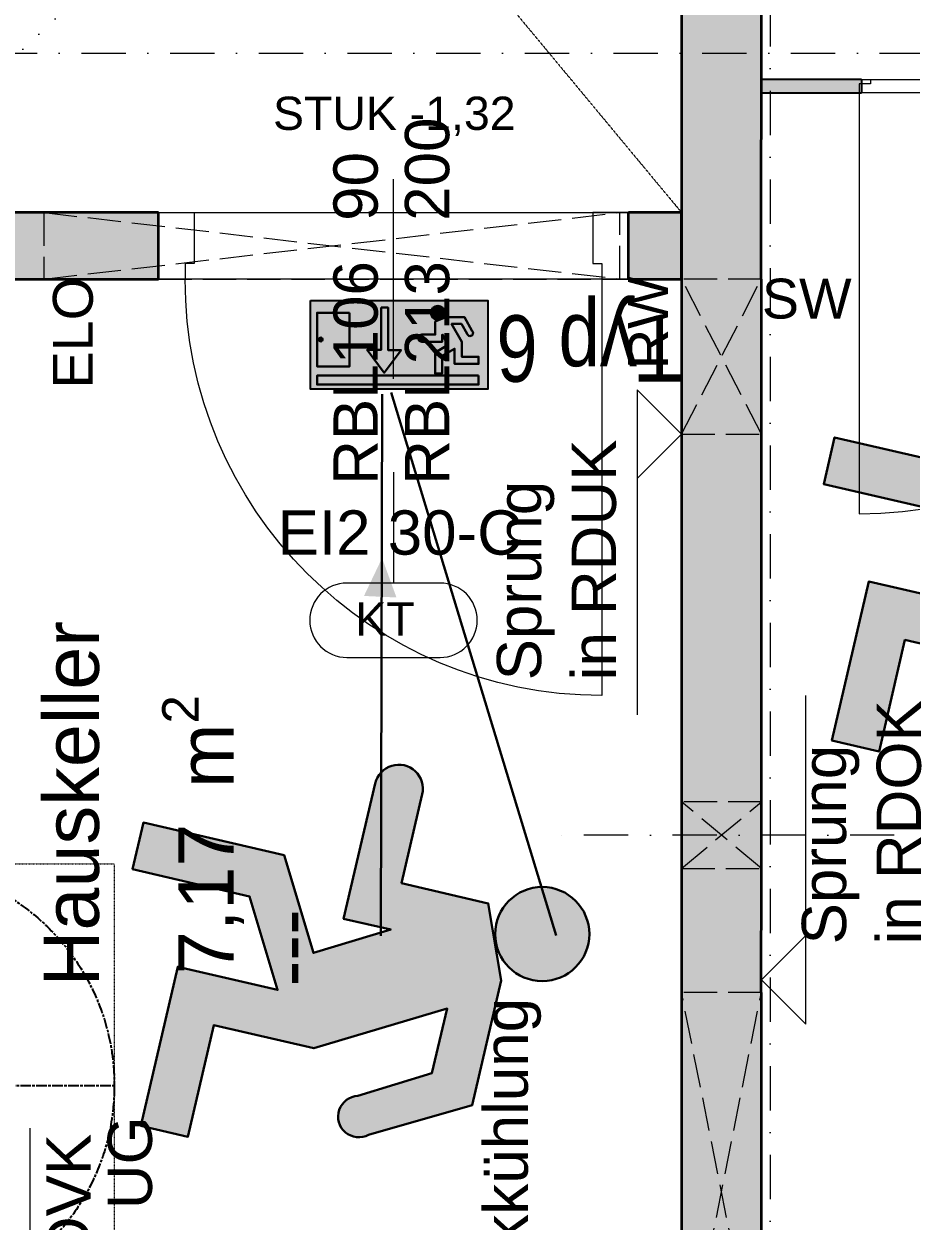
# Model space of a CAD drawing. Header units: millimetres. Extents: x 32522367 to 32638135, y 41424826 to 41540167.
# Drawn here: x 32562245 to 32564246, y 41515007 to 41517709 of the extents above; entities that cross this region are included whole.
import ezdxf
from ezdxf.enums import TextEntityAlignment as Align

# ---------------------------------------------------------------- set-up
doc = ezdxf.new("R2010")
doc.units = ezdxf.units.MM
for name, pattern in [('ACAD_ISO08W100', [36, 24, -3, 6, -3]), ('Achse', [0.2, 0.1, -0.05, 0, -0.05]), ('Punktlinie eng', [0.02, 0, -0.02]), ('Punktlinie weit', [0.05, 0, -0.05]), ('Raster', [0.2, 0.1, -0.05, 0, -0.05]), ('Strichlinie eng', [0.1, 0.075, -0.025]), ('Untersicht', [0.1, 0.075, -0.025])]:
    doc.linetypes.add(name, pattern=pattern)
for name, color, linetype in [('000 Achsraster Haupt', 251, 'Continuous'), ('120 Wand Innen tragend', 251, 'Continuous'), ('130 Wand Innen', 251, 'Continuous'), ('215 DVK darüber', 251, 'Continuous'), ('240 Unterdaemmung', 251, 'Continuous'), ('811 Raum 2.Erschließung_ Nebenräume_Allg.räume_Technik', 251, 'Continuous'), ('955 Polierplan Beschriftung', 251, 'Continuous'), ('956 Fensternummer', 251, 'Continuous'), ('Archicad Tür-Marker', 251, 'Continuous'), ('Archicad Türen', 251, 'Continuous'), ('dp_GE_SIBEL', 80, 'Continuous')]:
    doc.layers.add(name, color=color, linetype=linetype)
for name, color, linetype, lineweight in [('000 Achsraster Haupt_Stift_Nr__1', 251, 'Continuous', 13), ('120 Wand Innen tragend_Stift_Nr__1', 251, 'Continuous', 13), ('120 Wand Innen tragend_Stift_Nr__23', 251, 'Continuous', 13), ('120 Wand Innen tragend_Stift_Nr__24', 251, 'Continuous', 13), ('120 Wand Innen tragend_Stift_Nr__6', 251, 'Continuous', 13), ('120 Wand Innen tragend_Stift_Nr__78', 251, 'Continuous', 13), ('120 Wand Innen tragend_Stift_Nr__8', 251, 'Continuous', 35), ('130 Wand Innen_Stift_Nr__26', 251, 'Continuous', 13), ('130 Wand Innen_Stift_Nr__7', 251, 'Continuous', 25), ('215 DVK darunter_Stift_Nr__1', 251, 'Continuous', 13), ('215 DVK darüber_Stift_Nr__17', 251, 'Continuous', 18), ('240 Unterdaemmung_Stift_Nr__6', 251, 'Continuous', 13), ('720 Haustechnik Installation_Stift_Nr__1', 251, 'Continuous', 13), ('955 Polierplan Beschriftung_Stift_Nr__1', 251, 'Continuous', 13), ('956 Durchbruch Beschriftung_Stift_Nr__61', 251, 'Continuous', 25), ('956 Fensternummer_Stift_Nr__1', 251, 'Continuous', 13), ('970 Brandschutz Beschriftung.Texte_ Bemaßung_ Symbole_ Fluchtwege_Stift_Nr__1', 251, 'Continuous', 13), ('970 Brandschutz Beschriftung.Texte_ Bemaßung_ Symbole_ Fluchtwege_Stift_Nr__121', 251, 'Continuous', 13), ('Archicad Raumstempel_Stift_Nr__1', 251, 'Continuous', 13), ('Archicad Tür-Marker_Stift_Nr__1', 251, 'Continuous', 13), ('Archicad Türen_Stift_Nr__1', 251, 'Continuous', 13), ('Archicad Türen_Stift_Nr__7', 251, 'Continuous', 25), ('Archicad Türen_Stift_Nr__8', 251, 'Continuous', 35), ('dp_GE_ST_Attribut_Attribut1', 250, 'Continuous', 5)]:
    doc.layers.add(name, color=color, linetype=linetype, lineweight=lineweight)
doc.layers.add('E2_LEHR_MENSCH_NATIVE', color=112, linetype='Continuous', lineweight=35, true_color=0x20dd55)
doc.layers.add('E2_LEHR_WEG_B_INTERPRETATION', color=112, linetype='Continuous', lineweight=80, true_color=0x20dd55)
doc.layers.add('E_ERDUNG', color=150, linetype='ACAD_ISO08W100', true_color=0x0f87ff)
doc.layers.add('E_NACHRTECH', color=3, linetype='Continuous', true_color=0x00fa00)
doc.styles.add('DPG_TXT', font='arial.ttf', dxfattribs={"width": 0.8})
doc.styles.add('ERSTELLTER_STIL_1', font='arial.ttf')

# ---------------------------------------------------------------- blocks, each defined once
blk = doc.blocks.new('9809550')
at = {"color": 18, "lineweight": 30, "true_color": 0x000000}
for points in [[(423921.7, 99168.8), (423956.8, 99168.8), (423956.8, 99202.9), (423984.5, 99214.5), (424033.7, 99214.5), (424053.8, 99178.3)], [(424040.2, 99170.9), (424025.2, 99196.7), (423999.7, 99196.8), (424026.2, 99150.3), (424026.2, 99110.9), (424070.2, 99110.9), (424070.2, 99092.3), (424007.5, 99092.3), (424007.5, 99131.7), (423975, 99113.1), (423975, 99067), (423956.5, 99067), (423956.5, 99122.4), (423990.5, 99141.9), (423975.1, 99168.8), (423975.1, 99150.2), (423921.7, 99150.3)]]:
    blk.add_lwpolyline(points, dxfattribs=at)
blk.add_circle((423963.6, 99225.9), 18.1, dxfattribs=at)
for centre, radius, start, end in [((424047.8, 99173.1), 7.96, 195.7299, 41.4005), ((423921.7, 99159.5), 9.27, 89.9849, 270.0151)]:
    blk.add_arc(centre, radius, start, end, dxfattribs=at)
blk = doc.blocks.new('RIVO_ARR_down')
at = {"true_color": 0x56c81e}
h = blk.add_hatch(color=72, dxfattribs=at)
h.dxf.hatch_style = 1
h.paths.add_polyline_path([(2487.16, 1656.78), (2487.16, 1647.95), (2504.83, 1647.95), (2504.83, 1656.78)])
h.paths.add_polyline_path([(2496.19, 1651.84), (2494.51, 1649.58), (2492.81, 1651.85), (2494.2, 1651.85), (2494.2, 1656.07), (2494.9, 1656.08), (2494.9, 1651.84)], flags=16)
h.paths.add_polyline_path([(2498.26, 1653.37), (2499.6, 1653.37), (2499.6, 1654.67), (2500.12, 1654.91, -0.535619), (2499.17, 1655.55, -1), (2500.55, 1655.55, -0.302406), (2500.12, 1654.91), (2500.66, 1655.11), (2502.53, 1655.11), (2503.29, 1653.73, -1.25347), (2502.78, 1653.45), (2502.2, 1654.43), (2501.24, 1654.44), (2502.24, 1652.67), (2502.24, 1651.16), (2503.92, 1651.16), (2503.92, 1650.46), (2501.53, 1650.46), (2501.53, 1651.96), (2500.29, 1651.25), (2500.29, 1649.49), (2499.59, 1649.49), (2499.59, 1651.6), (2500.88, 1652.34), (2500.3, 1653.37), (2500.3, 1652.66), (2498.26, 1652.67, -1)], flags=16)
h.paths.add_polyline_path([(2503.92, 1649.3), (2503.92, 1648.39), (2487.82, 1648.39), (2487.82, 1649.3)], flags=16)
h.paths.add_polyline_path([(2491.07, 1650.21), (2487.82, 1650.21), (2487.82, 1655.56), (2491.07, 1655.56)], flags=16)
h.paths.add_polyline_path([(2488, 1652.89, -1), (2488.38, 1652.89, -1)], flags=0)
at = {"true_color": 0xffffff}
h = blk.add_hatch(color=7, dxfattribs=at)
h.dxf.hatch_style = 1
h.paths.add_polyline_path([(2499.17, 1655.55, 1), (2500.55, 1655.55, 1)])
h = blk.add_hatch(color=7, dxfattribs=at)
h.dxf.hatch_style = 1
h.paths.add_polyline_path([(2487.82, 1655.56), (2487.82, 1650.21), (2491.07, 1650.21), (2491.07, 1655.56)])
h.paths.add_polyline_path([(2488.38, 1652.89, -1), (2488, 1652.89, -1)], flags=16)
h = blk.add_hatch(color=7, dxfattribs=at)
h.dxf.hatch_style = 1
h.paths.add_polyline_path([(2494.9, 1651.84), (2494.9, 1656.08), (2494.2, 1656.07), (2494.2, 1651.85), (2492.81, 1651.85), (2494.51, 1649.58), (2496.19, 1651.84)])
h = blk.add_hatch(color=7, dxfattribs=at)
h.dxf.hatch_style = 1
h.paths.add_polyline_path([(2499.6, 1653.37), (2498.26, 1653.37, 1), (2498.26, 1652.67), (2500.3, 1652.66), (2500.3, 1653.37), (2500.88, 1652.34), (2499.59, 1651.6), (2499.59, 1649.49), (2500.29, 1649.49), (2500.29, 1651.25), (2501.53, 1651.96), (2501.53, 1650.46), (2503.92, 1650.46), (2503.92, 1651.16), (2502.24, 1651.16), (2502.24, 1652.67), (2501.24, 1654.44), (2502.2, 1654.43), (2502.78, 1653.45, 1.25347), (2503.29, 1653.73), (2502.53, 1655.11), (2500.66, 1655.11), (2499.6, 1654.67)])
h = blk.add_hatch(color=7, dxfattribs=at)
h.dxf.hatch_style = 1
h.paths.add_polyline_path([(2488, 1652.89, 1), (2488.38, 1652.89, 1)])
h = blk.add_hatch(color=7, dxfattribs=at)
h.dxf.hatch_style = 1
h.paths.add_polyline_path([(2487.82, 1649.3), (2487.82, 1648.39), (2503.92, 1648.39), (2503.92, 1649.3)])
blk.add_lwpolyline([(2487.16, 1656.78), (2504.83, 1656.78), (2504.83, 1647.95), (2487.16, 1647.95)], close=True)
at = {"color": 18, "lineweight": 30, "true_color": 0x000000}
for points in [[(2491.07, 1655.56), (2487.82, 1655.56), (2487.82, 1650.21), (2491.07, 1650.21)], [(2503.92, 1649.3), (2487.82, 1649.3), (2487.82, 1648.39), (2503.92, 1648.39)]]:
    blk.add_lwpolyline(points, close=True, dxfattribs=at)
blk.add_lwpolyline([(2494.2, 1656.07), (2494.2, 1651.85), (2492.81, 1651.85), (2494.51, 1649.58), (2496.19, 1651.84), (2494.9, 1651.84), (2494.9, 1656.08), (2494.2, 1656.07)], dxfattribs=at)
blk.add_circle((2488.19, 1652.89), 0.19, dxfattribs=at)
at = {"xscale": 0.0381026673526157, "yscale": 0.0381026673526157, "zscale": 0.0381026673526157}
blk.add_blockref('9809550', (-13654.29, -2125.22), dxfattribs=at)
blk = doc.blocks.new('Öffnung_3')
at = {"layer": '120 Wand Innen tragend_Stift_Nr__1', "color": 7, "linetype": 'Untersicht', "lineweight": 13}
for p, q in [((37.8464, 64.8776), (37.9272, 65.7919)), ((37.6737, 64.9283), (38.0999, 65.7412))]:
    blk.add_line(p, q, dxfattribs=at)
at = {"layer": '120 Wand Innen tragend_Stift_Nr__6', "color": 7, "linetype": 'Untersicht', "lineweight": 13, "flags": 128}
for points in [[(38.0999, 65.7412), (37.9272, 65.7919)], [(37.6737, 64.9283), (37.8464, 64.8776)]]:
    blk.add_lwpolyline(points, dxfattribs=at)
at = {"layer": '120 Wand Innen tragend_Stift_Nr__8', "color": 7, "linetype": 'Continuous', "lineweight": 35, "flags": 128}
for points in [[(37.9272, 65.7919), (37.6737, 64.9283)], [(37.8464, 64.8776), (38.0999, 65.7412)]]:
    blk.add_lwpolyline(points, dxfattribs=at)
blk = doc.blocks.new('Öffnung_8')
at = {"layer": '120 Wand Innen tragend_Stift_Nr__1', "color": 7, "linetype": 'Untersicht', "lineweight": 13}
for p, q in [((38.4549, 66.9502), (38.3807, 67.3367)), ((38.2822, 67.0009), (38.5534, 67.286))]:
    blk.add_line(p, q, dxfattribs=at)
at = {"layer": '120 Wand Innen tragend_Stift_Nr__6', "color": 7, "linetype": 'Untersicht', "lineweight": 13, "flags": 128}
for points in [[(38.5534, 67.286), (38.3807, 67.3367)], [(38.2822, 67.0009), (38.4549, 66.9502)]]:
    blk.add_lwpolyline(points, dxfattribs=at)
at = {"layer": '120 Wand Innen tragend_Stift_Nr__8', "color": 7, "linetype": 'Continuous', "lineweight": 35, "flags": 128}
for points in [[(38.3807, 67.3367), (38.2822, 67.0009)], [(38.4549, 66.9502), (38.5534, 67.286)]]:
    blk.add_lwpolyline(points, dxfattribs=at)
blk = doc.blocks.new('Öffnung_9')
at = {"layer": '120 Wand Innen tragend_Stift_Nr__1', "color": 7, "linetype": 'Untersicht', "lineweight": 13}
for p, q in [((38.1788, 66.0098), (38.0484, 66.2045)), ((38.0061, 66.0605), (38.2211, 66.1538))]:
    blk.add_line(p, q, dxfattribs=at)
at = {"layer": '120 Wand Innen tragend_Stift_Nr__78', "color": 5, "linetype": 'Achse', "lineweight": 13}
blk.add_line((38.4878, 65.9973), (37.7394, 66.217), dxfattribs=at)
blk = doc.blocks.new('Öffnung_11')
at = {"layer": '120 Wand Innen tragend_Stift_Nr__1', "color": 7, "linetype": 'Untersicht', "lineweight": 13}
for p, q in [((38.1788, 66.0098), (38.0484, 66.2045)), ((38.0061, 66.0605), (38.2211, 66.1538))]:
    blk.add_line(p, q, dxfattribs=at)
at = {"layer": '120 Wand Innen tragend_Stift_Nr__6', "color": 7, "linetype": 'Untersicht', "lineweight": 13, "flags": 128}
for points in [[(38.2211, 66.1538), (38.0484, 66.2045)], [(38.0061, 66.0605), (38.1788, 66.0098)]]:
    blk.add_lwpolyline(points, dxfattribs=at)
at = {"layer": '120 Wand Innen tragend_Stift_Nr__78', "color": 5, "linetype": 'Achse', "lineweight": 13}
blk.add_line((38.4878, 65.9973), (37.7394, 66.217), dxfattribs=at)
at = {"layer": '120 Wand Innen tragend_Stift_Nr__8', "color": 7, "linetype": 'Continuous', "lineweight": 35, "flags": 128}
for points in [[(38.0484, 66.2045), (38.0061, 66.0605)], [(38.1788, 66.0098), (38.2211, 66.1538)]]:
    blk.add_lwpolyline(points, dxfattribs=at)
blk = doc.blocks.new('Wand_1', base_point=(37.0043, 62.0087))
at = {"layer": '120 Wand Innen tragend_Stift_Nr__24', "linetype": 'Continuous', "lineweight": 13}
blk.add_hatch(color=92, dxfattribs=at).paths.add_polyline_path([(36.8315, 62.0594), (37.0043, 62.0087), (38.8154, 68.1783), (38.6427, 68.229)])
at = {"layer": '120 Wand Innen tragend_Stift_Nr__8', "color": 7, "linetype": 'Continuous', "lineweight": 35, "flags": 128}
for points in [[(38.5582, 67.9412), (38.3807, 67.3367)], [(38.5534, 67.286), (38.7309, 67.8905)], [(38.2822, 67.0009), (38.0484, 66.2045)], [(38.2211, 66.1538), (38.4549, 66.9502)], [(38.0061, 66.0605), (37.9272, 65.7919)], [(38.0999, 65.7412), (38.1788, 66.0098)]]:
    blk.add_lwpolyline(points, dxfattribs=at)
blk = doc.blocks.new('Hauskeller__235', base_point=(37.225, 66.5076))
at = {"layer": 'Archicad Raumstempel_Stift_Nr__1', "color": 7, "lineweight": 13, "insert": (36.8143, 66.1613), "char_height": 0.125, "attachment_point": 1, "rotation": 73.6401, "style": 'ERSTELLTER_STIL_1'}
blk.add_mtext('\\A1;{\\pql;\\pt0,0.05;\\fArial|b0|i0|c0|p0;\\W1.000000;7,17\\fArial|b0|i0|c0|p0;\\W1.000000;\\A1{\\H.66x;\\S^  ;}\\fArial|b0|i0|c0|p0;\\W1.000000; m\\fArial|b0|i0|c0|p0;\\W1.000000;\\A1{\\H.66x;\\S2^  ;}}', dxfattribs=at)
at = {"layer": 'Archicad Raumstempel_Stift_Nr__1', "color": 7, "lineweight": 13, "style": 'ERSTELLTER_STIL_1'}
for tag, p in [('DUMMY_890', (36.7777, 67.0161)), ('ROOM_NAME', (36.5496, 66.2104)), ('DUMMY_891', (36.7852, 66.1698)), ('DUMMY_892', (37.0208, 66.1007)), ('DUMMY_893', (37.0208, 66.0721))]:
    blk.add_attdef(tag, text='', height=0.125, rotation=73.6401, dxfattribs=at).set_placement(p, align=Align.TOP_LEFT)
blk = doc.blocks.new('Decke_19', base_point=(41.8861, 66.7454))
at = {"layer": '240 Unterdaemmung_Stift_Nr__6', "color": 7, "linetype": 'Strichlinie eng', "lineweight": 13, "flags": 128}
blk.add_lwpolyline([(41.8861, 66.7454), (38.6717, 67.689), (37.0042, 62.0087), (40.2186, 61.0651)], close=True, dxfattribs=at)
blk = doc.blocks.new('Öffnung_46')
at = {"layer": '120 Wand Innen tragend_Stift_Nr__1', "color": 7, "linetype": 'Untersicht', "lineweight": 13}
for p, q in [((37.0422, 67.886), (38.2473, 67.3759)), ((36.9999, 67.742), (38.2895, 67.5198))]:
    blk.add_line(p, q, dxfattribs=at)
at = {"layer": '120 Wand Innen tragend_Stift_Nr__6', "color": 7, "linetype": 'Untersicht', "lineweight": 13, "flags": 128}
for points in [[(37.0422, 67.886), (36.9999, 67.742)], [(38.2473, 67.3759), (38.2895, 67.5198)]]:
    blk.add_lwpolyline(points, dxfattribs=at)
at = {"layer": '120 Wand Innen tragend_Stift_Nr__8', "color": 7, "linetype": 'Continuous', "lineweight": 35, "flags": 128}
for points in [[(37.2907, 67.813), (37.0422, 67.886)], [(36.9999, 67.742), (37.2485, 67.6691)]]:
    blk.add_lwpolyline(points, dxfattribs=at)
blk = doc.blocks.new('Zargentür 1-Fl 27_2')
at = {"layer": 'Archicad Türen_Stift_Nr__1', "color": 7, "linetype": 'Continuous', "lineweight": 13}
for p, q in [((0.47, 0), (0.47, 0.94)), ((-0.47, 0), (-0.53, 0)), ((-0.53, 0), (-0.53, -0.15)), ((-0.47, -0.035), (-0.47, 0)), ((0.47, -0.035), (0.47, 0)), ((0.47, 0), (0.53, 0)), ((0.53, 0), (0.53, -0.15)), ((-0.45, -0.035), (-0.47, -0.035)), ((-0.45, -0.15), (-0.45, -0.035)), ((0.45, -0.15), (0.45, -0.035)), ((0.45, -0.035), (0.47, -0.035)), ((-0.53, -0.15), (-0.47, -0.15)), ((-0.47, -0.15), (-0.45, -0.15)), ((0.47, -0.15), (0.45, -0.15)), ((0.53, -0.15), (0.47, -0.15))]:
    blk.add_line(p, q, dxfattribs=at)
at = {"layer": 'Archicad Türen_Stift_Nr__1', "color": 7, "linetype": 'Strichlinie eng', "lineweight": 13}
for p, q in [((-0.53, 0), (0.53, 0)), ((-0.53, -0.15), (0.53, -0.15))]:
    blk.add_line(p, q, dxfattribs=at)
at = {"layer": 'Archicad Türen_Stift_Nr__1', "color": 7, "linetype": 'Continuous', "lineweight": 13}
blk.add_arc((0.47, 0), 0.94, 90, 180, dxfattribs=at)
at = {"layer": 'Archicad Türen_Stift_Nr__8', "color": 7, "linetype": 'Continuous', "lineweight": 35}
for p, q in [((-0.53, 0), (-0.53, -0.15)), ((-0.53, 0), (-0.53, -0.15)), ((0.53, 0), (0.53, -0.15)), ((0.53, 0), (0.53, -0.15))]:
    blk.add_line(p, q, dxfattribs=at)
blk = doc.blocks.new('T Marker AUT 27_10')
at = {"layer": 'Archicad Tür-Marker_Stift_Nr__1', "color": 7, "linetype": 'Continuous', "lineweight": 13}
blk.add_line((0, -0.375), (0, 0.075), dxfattribs=at)
at = {"layer": 'Archicad Tür-Marker_Stift_Nr__1', "color": 7, "lineweight": 13, "style": 'ERSTELLTER_STIL_1'}
for tag, height, rotation, p in [('DUMMY_271', 0.1, 90, (0.0036, -0.0174)), ('DUMMY_273', 0.1, 90, (0.165, -0.0174)), ('DUMMY_274', 0.0667, 90, (0.0983, 0.1788)), ('DUMMY_272', 0.0667, 90, (-0.0631, 0.1025)), ('widthPrefix1st50_0', 0.1, 90, (0.0036, -0.613)), ('widthPrefix1st50_1', 0.1, 90, (0.165, -0.613)), ('DUMMY_270', 0.0667, 90, (0.0983, -0.15)), ('DUMMY_269', 0.0667, 90, (-0.0631, -0.15)), ('AC_SillPrefix_STUK', 0.075, 180, (0.2687, 0.2696)), ('DUMMY_268', 0.05, 180, (-0.2687, 0.2084))]:
    blk.add_attdef(tag, text='', height=height, rotation=rotation, dxfattribs=at).set_placement(p, align=Align.BOTTOM_LEFT)
blk = doc.blocks.new('Wand_40', base_point=(36.8686, 67.9369))
at = {"layer": '120 Wand Innen tragend_Stift_Nr__23', "linetype": 'Continuous', "lineweight": 13}
for points in [[(36.8686, 67.9369), (36.8263, 67.793), (37.2485, 67.6691), (37.2907, 67.813)], [(38.2656, 67.3705), (38.3807, 67.3367), (38.423, 67.4806), (38.3078, 67.5144)]]:
    blk.add_hatch(color=91, dxfattribs=at).paths.add_polyline_path(points)
at = {"layer": '120 Wand Innen tragend_Stift_Nr__8', "color": 7, "linetype": 'Continuous', "lineweight": 35}
for p, q in [((37.2485, 67.6691), (37.2907, 67.813)), ((38.2656, 67.3705), (38.3078, 67.5144))]:
    blk.add_line(p, q, dxfattribs=at)
at = {"layer": '120 Wand Innen tragend_Stift_Nr__8', "color": 7, "linetype": 'Continuous', "lineweight": 35, "flags": 128}
for points in [[(37.0422, 67.886), (36.8686, 67.9369)], [(36.8263, 67.793), (36.9999, 67.742)], [(38.423, 67.4806), (38.3078, 67.5144)], [(38.3807, 67.3367), (38.423, 67.4806)], [(38.2656, 67.3705), (38.3807, 67.3367)]]:
    blk.add_lwpolyline(points, dxfattribs=at)
at = {"layer": 'Archicad Tür-Marker', "color": 7, "lineweight": 13}
ref = blk.add_blockref('T Marker AUT 27_10', (37.7993, 67.6637), dxfattribs=dict(at, rotation=343.6400901272619))
ref.add_attrib('widthPrefix1st50', 'RBL106', dxfattribs={"layer": 'Archicad Tür-Marker_Stift_Nr__1', "color": 7, "lineweight": 13, "height": 0.1, "rotation": 73.6401, "style": 'ERSTELLTER_STIL_1'}).set_placement((37.6209, 67.0758), align=Align.BOTTOM_LEFT)
ref.add_attrib('widthPrefix1st50_1', 'RBL213', dxfattribs={"layer": 'Archicad Tür-Marker_Stift_Nr__1', "color": 7, "lineweight": 13, "height": 0.1, "rotation": 73.6401, "style": 'ERSTELLTER_STIL_1'}).set_placement((37.7758, 67.0303), align=Align.BOTTOM_LEFT)
ref.add_attrib('AC_SillPrefix_STUK', 'STUK -1,32', dxfattribs={"layer": 'Archicad Tür-Marker_Stift_Nr__1', "color": 7, "lineweight": 13, "height": 0.075, "rotation": 343.6401, "style": 'ERSTELLTER_STIL_1'}).set_placement((37.5847, 67.8977), align=Align.BOTTOM_LEFT)
ref.add_attrib('DUMMY_271', '90', dxfattribs={"layer": 'Archicad Tür-Marker_Stift_Nr__1', "color": 7, "lineweight": 13, "height": 0.1, "rotation": 73.6401, "style": 'ERSTELLTER_STIL_1'}).set_placement((37.7886, 67.6473), align=Align.BOTTOM_LEFT)
ref.add_attrib('DUMMY_273', '200', dxfattribs={"layer": 'Archicad Tür-Marker_Stift_Nr__1', "color": 7, "lineweight": 13, "height": 0.1, "rotation": 73.6401, "style": 'ERSTELLTER_STIL_1'}).set_placement((37.9435, 67.6019), align=Align.BOTTOM_LEFT)
at = {"layer": 'Archicad Türen', "color": 7, "linetype": 'Continuous', "lineweight": 13, "xscale": -1, "rotation": 163.6400901272619}
blk.add_blockref('Zargentür 1-Fl 27_2', (37.757, 67.5198), dxfattribs=at)
blk = doc.blocks.new('Blockrahmentür 1-Fl 27_5')
at = {"layer": 'Archicad Türen_Stift_Nr__1', "color": 7, "linetype": 'Continuous', "lineweight": 13}
for p, q in [((0.475, 0), (0.475, 0.95)), ((-0.475, -0.02), (-0.475, 0)), ((-0.475, 0), (-0.47, 0)), ((-0.47, 0), (-0.47, -0.03)), ((0.475, 0), (0.47, 0)), ((0.47, 0), (0.47, -0.03)), ((0.475, -0.02), (0.475, 0)), ((-0.45, -0.02), (-0.475, -0.02)), ((-0.45, -0.03), (-0.45, -0.02)), ((0.45, -0.03), (0.45, -0.02)), ((0.45, -0.02), (0.475, -0.02)), ((-0.47, -0.03), (-0.45, -0.03)), ((0.47, -0.03), (0.45, -0.03))]:
    blk.add_line(p, q, dxfattribs=at)
blk.add_arc((0.475, 0), 0.95, 90, 180, dxfattribs=at)
at = {"layer": 'Archicad Türen_Stift_Nr__7', "color": 7, "linetype": 'Continuous', "lineweight": 25}
for p, q in [((-0.47, -0.03), (-0.47, 0)), ((-0.47, -0.03), (-0.47, 0)), ((0.47, -0.03), (0.47, 0)), ((0.47, -0.03), (0.47, 0))]:
    blk.add_line(p, q, dxfattribs=at)
blk = doc.blocks.new('T Marker AUT 27_2')
at = {"layer": 'Archicad Tür-Marker_Stift_Nr__1', "color": 7, "linetype": 'Continuous', "lineweight": 13}
blk.add_line((0, 0.225), (0, -0.03), dxfattribs=at)
at = {"layer": 'Archicad Tür-Marker_Stift_Nr__1', "color": 7, "lineweight": 13, "style": 'ERSTELLTER_STIL_1'}
for tag, height, p in [('DUMMY_270', 0.1, (-0.165, 0.2614)), ('DUMMY_268', 0.1, (0.0264, 0.1852)), ('DUMMY_271', 0.0667, (-0.0983, 0)), ('DUMMY_269', 0.0667, (0.0931, 0))]:
    blk.add_attdef(tag, text='', height=height, rotation=270, dxfattribs=at).set_placement(p, align=Align.BOTTOM_LEFT)
blk = doc.blocks.new('Wand_199', base_point=(41.981, 66.749))
at = {"layer": '130 Wand Innen_Stift_Nr__26', "linetype": 'Continuous', "lineweight": 13}
for points in [[(38.6802, 67.718), (38.6718, 67.6892), (38.8887, 67.6255), (38.8972, 67.6543)], [(39.7991, 67.3895), (39.7907, 67.3607), (41.9725, 66.7202), (41.981, 66.749)]]:
    blk.add_hatch(color=5, dxfattribs=at).paths.add_polyline_path(points)
at = {"layer": '130 Wand Innen_Stift_Nr__7', "color": 7, "linetype": 'Continuous', "lineweight": 25}
for p, q in [((38.8972, 67.6543), (38.8887, 67.6255)), ((39.7991, 67.3895), (39.7907, 67.3607))]:
    blk.add_line(p, q, dxfattribs=at)
at = {"layer": '130 Wand Innen_Stift_Nr__7', "color": 7, "linetype": 'Continuous', "lineweight": 25, "flags": 128}
for points in [[(38.6802, 67.718), (38.6718, 67.6892)], [(38.8972, 67.6543), (38.6802, 67.718)], [(38.6718, 67.6892), (38.8887, 67.6255)], [(41.981, 66.749), (39.7991, 67.3895)], [(39.7907, 67.3607), (41.9725, 66.7202)], [(41.9725, 66.7202), (41.981, 66.749)]]:
    blk.add_lwpolyline(points, dxfattribs=at)
at = {"layer": 'Archicad Tür-Marker', "color": 7, "lineweight": 13}
ref = blk.add_blockref('T Marker AUT 27_2', (39.3397, 67.4931), dxfattribs=dict(at, rotation=163.6400496630222))
ref.add_attrib('DUMMY_268', '90', dxfattribs={"layer": 'Archicad Tür-Marker_Stift_Nr__1', "color": 7, "lineweight": 13, "height": 0.1, "rotation": 73.64, "style": 'ERSTELLTER_STIL_1'}).set_placement((39.2714, 67.3868), align=Align.BOTTOM_LEFT)
ref.add_attrib('DUMMY_270', '200', dxfattribs={"layer": 'Archicad Tür-Marker_Stift_Nr__1', "color": 7, "lineweight": 13, "height": 0.1, "rotation": 73.64, "style": 'ERSTELLTER_STIL_1'}).set_placement((39.4336, 67.2597), align=Align.BOTTOM_LEFT)
at = {"layer": 'Archicad Türen', "color": 7, "linetype": 'Continuous', "lineweight": 13, "rotation": 163.6400496630222}
blk.add_blockref('Blockrahmentür 1-Fl 27_5', (39.3397, 67.4931), dxfattribs=at)
blk = doc.blocks.new('Höhenbemaßung_15', base_point=(36.2054, 65.5004))
at = {"layer": '215 DVK darüber_Stift_Nr__17', "color": 190, "linetype": 'Continuous', "lineweight": 18, "true_color": 0x9900ff}
for p, q in [((36.3296, 65.5682), (36.4304, 65.9119)), ((36.1773, 65.4045), (36.2336, 65.5964)), ((36.3296, 65.5682), (36.2054, 65.5004)), ((36.2732, 65.3763), (36.3296, 65.5682)), ((36.2054, 65.5004), (36.2732, 65.3763))]:
    blk.add_line(p, q, dxfattribs=at)
at = {"layer": '215 DVK darüber_Stift_Nr__17', "color": 190, "lineweight": 18, "true_color": 0x9900ff, "char_height": 0.1, "attachment_point": 7, "rotation": 73.6401, "style": 'ERSTELLTER_STIL_1'}
for s, insert in [('\\A1;{\\pql;\\fArial|b0|i0|c0|p0;\\W1.000000;DVK}', (36.4768, 65.5856)), ('\\A1;{\\pql;\\fArial|b0|i0|c0|p0;\\W1.000000;ü. UG}', (36.6004, 65.5096))]:
    blk.add_mtext(s, dxfattribs=dict(at, insert=insert))
blk = doc.blocks.new('Höhenbemaßung_100', base_point=(38.108, 65.7686))
at = {"layer": '215 DVK darüber_Stift_Nr__17', "color": 190, "linetype": 'Continuous', "lineweight": 18, "true_color": 0x9900ff}
for p, q in [((38.2321, 65.8364), (38.3845, 66.3556)), ((38.0798, 65.6727), (38.1362, 65.8646)), ((38.2321, 65.8364), (38.108, 65.7686)), ((38.1758, 65.6445), (38.2321, 65.8364)), ((38.108, 65.7686), (38.1758, 65.6445))]:
    blk.add_line(p, q, dxfattribs=at)
at = {"layer": '215 DVK darüber_Stift_Nr__17', "color": 190, "lineweight": 18, "true_color": 0x9900ff, "char_height": 0.1, "attachment_point": 7, "rotation": 73.6401, "style": 'ERSTELLTER_STIL_1'}
for s, insert in [('\\A1;{\\pql;\\fArial|b0|i0|c0|p0;\\W1.000000;in RDOK}', (38.4773, 65.7433)), ('\\A1;{\\pql;\\fArial|b0|i0|c0|p0;\\W1.000000;Sprung}', (38.3429, 65.7828))]:
    blk.add_mtext(s, dxfattribs=dict(at, insert=insert))
blk = doc.blocks.new('Höhenbemaßung_101', base_point=(38.2822, 67.0009))
at = {"layer": '215 DVK darüber_Stift_Nr__17', "color": 190, "linetype": 'Continuous', "lineweight": 18, "true_color": 0x9900ff}
for p, q in [((38.2144, 67.125), (38.158, 66.9331)), ((38.2822, 67.0009), (38.2144, 67.125)), ((38.3103, 67.0969), (38.254, 66.905)), ((38.158, 66.9331), (38.2822, 67.0009)), ((38.158, 66.9331), (38.0078, 66.4213))]:
    blk.add_line(p, q, dxfattribs=at)
at = {"layer": '215 DVK darüber_Stift_Nr__17', "color": 190, "lineweight": 18, "true_color": 0x9900ff, "char_height": 0.1, "attachment_point": 7, "rotation": 73.6401, "style": 'ERSTELLTER_STIL_1'}
for s, insert in [('\\A1;{\\pql;\\fArial|b0|i0|c0|p0;\\W1.000000;in RDUK}', (37.985, 66.509)), ('\\A1;{\\pql;\\fArial|b0|i0|c0|p0;\\W1.000000;Sprung}', (37.8506, 66.5484))]:
    blk.add_mtext(s, dxfattribs=dict(at, insert=insert))
blk = doc.blocks.new('Etikett_13', base_point=(37.6342, 67.1013))
at = {"layer": '956 Fensternummer_Stift_Nr__1', "color": 7, "linetype": 'Continuous', "lineweight": 13}
blk.add_line((37.6342, 67.1013), (37.5638, 66.8614), dxfattribs=at)
at = {"layer": '956 Fensternummer_Stift_Nr__1', "color": 7, "linetype": 'Continuous', "lineweight": 13, "flags": 128}
blk.add_lwpolyline([(37.463, 66.891, 1), (37.4157, 66.7299), (37.6172, 66.6708, 1), (37.6645, 66.8318)], format="xyb", close=True, dxfattribs=at)
at = {"layer": '956 Fensternummer_Stift_Nr__1', "color": 7, "lineweight": 13, "insert": (37.5515, 66.8196), "char_height": 0.075, "attachment_point": 2, "rotation": 343.6401, "style": 'ERSTELLTER_STIL_1'}
blk.add_mtext('\\A1;{\\pqc;\\pt0,1;\\fArial|b0|i0|c0|p0;\\W1.000000;KT\\fArial|b0|i0|c0|p0;\\W1.000000;\\A1{\\H.66x;\\S^  ;}\\fArial|b0|i0|c0|p0;\\W1.000000;\\fArial|b0|i0|c0|p0;\\W1.000000;\\A1{\\H.66x;\\S^  ;}\\fArial|b0|i0|c0|p0;\\W1.000000; \\fArial|b0|i0|c0|p0;\\W1.000000;\\fArial|b0|i0|c0|p0;\\W1.000000;\\fArial|b0|i0|c0|p0;\\W1.000000;\\fArial|b0|i0|c0|p0;\\W1.000000;\\fArial|b0|i0|c0|p0;\\W1.000000;\\fArial|b0|i0|c0|p0;\\W1.000000;\\fArial|b0|i0|c0|p0;\\W1.000000;\\fArial|b0|i0|c0|p0;\\W1.000000;\\fArial|b0|i0|c0|p0;\\W1.000000;\\fArial|b0|i0|c0|p0;\\W1.000000;\\fArial|b0|i0|c0|p0;\\W1.000000;\\fArial|b0|i0|c0|p0;\\W1.000000;\\fArial|b0|i0|c0|p0;\\W1.000000;\\fArial|b0|i0|c0|p0;\\W1.000000;\\fArial|b0|i0|c0|p0;\\W1.000000;\\fArial|b0|i0|c0|p0;\\W1.000000;\\fArial|b0|i0|c0|p0;\\W1.000000;\\fArial|b0|i0|c0|p0;\\W1.000000;\\fArial|b0|i0|c0|p0;\\W1.000000;\\fArial|b0|i0|c0|p0;\\W1.000000;\\fArial|b0|i0|c0|p0;\\W1.000000;\\fArial|b0|i0|c0|p0;\\W1.000000;\\fArial|b0|i0|c0|p0;\\W1.000000;\\fArial|b0|i0|c0|p0;\\W1.000000;\\fArial|b0|i0|c0|p0;\\W1.000000;\\fArial|b0|i0|c0|p0;\\W1.000000;\\fArial|b0|i0|c0|p0;\\W1.000000;\\fArial|b0|i0|c0|p0;\\W1.000000;\\fArial|b0|i0|c0|p0;\\W1.000000;\\fArial|b0|i0|c0|p0;\\W1.000000;\\fArial|b0|i0|c0|p0;\\W1.000000;\\fArial|b0|i0|c0|p0;\\W1.000000;\\fArial|b0|i0|c0|p0;\\W1.000000;\\fArial|b0|i0|c0|p0;\\W1.000000;\\fArial|b0|i0|c0|p0;\\W1.000000;\\fArial|b0|i0|c0|p0;\\W1.000000;\\fArial|b0|i0|c0|p0;\\W1.000000;\\fArial|b0|i0|c0|p0;\\W1.000000;\\fArial|b0|i0|c0|p0;\\W1.000000;\\fArial|b0|i0|c0|p0;\\W1.000000;\\fArial|b0|i0|c0|p0;\\W1.000000;\\fArial|b0|i0|c0|p0;\\W1.000000;\\fArial|b0|i0|c0|p0;\\W1.000000;}', dxfattribs=at)
blk = doc.blocks.new('Etikett_36', base_point=(27.2931, 63.2232))
at = {"layer": '955 Polierplan Beschriftung_Stift_Nr__1', "color": 7, "linetype": 'Punktlinie weit', "lineweight": 13}
blk.add_line((27.2931, 63.2232), (39.145, 69.3013), dxfattribs=at)
blk = doc.blocks.new('Standard-Rastermarker')
at = {"layer": '000 Achsraster Haupt_Stift_Nr__1', "color": 7, "linetype": 'Raster', "lineweight": 13}
blk.add_line((1, 0), (73, 0), dxfattribs=at)
at = {"layer": '000 Achsraster Haupt_Stift_Nr__1', "color": 7, "lineweight": 13, "style": 'ERSTELLTER_STIL_1'}
for tag, p in [('AC_MarkerText_1_0', (-0.3593, -0.0343)), ('AC_MarkerText_1_1', (74.1407, -0.0343))]:
    blk.add_attdef(tag, text='', height=0.15, rotation=90, dxfattribs=at).set_placement(p, align=Align.TOP_CENTER)
blk = doc.blocks.new('Standard-Rastermarker_7')
at = {"layer": '000 Achsraster Haupt_Stift_Nr__1', "color": 7, "linetype": 'Raster', "lineweight": 13}
blk.add_line((1, 0), (57.5462, 0), dxfattribs=at)
at = {"layer": '000 Achsraster Haupt_Stift_Nr__1', "color": 7, "lineweight": 13, "style": 'ERSTELLTER_STIL_1'}
for tag, p in [('AC_MarkerText_1_0', (-0.25, 0.075)), ('AC_MarkerText_1_1', (58.7962, 0.075))]:
    blk.add_attdef(tag, text='', height=0.15, dxfattribs=at).set_placement(p, align=Align.TOP_CENTER)
blk = doc.blocks.new('98095500')
at = {"color": 18, "lineweight": 30, "true_color": 0x000000}
for points in [[(423921.73, 99168.82), (423956.82, 99168.82), (423956.82, 99202.95), (423984.52, 99214.53), (424033.69, 99214.53), (424053.79, 99178.33)], [(424040.17, 99170.92), (424025.2, 99196.66), (423999.74, 99196.78), (424026.18, 99150.32), (424026.18, 99110.9), (424070.22, 99110.9), (424070.22, 99092.32), (424007.48, 99092.32), (424007.48, 99131.68), (423974.96, 99113.11), (423974.96, 99066.99), (423956.52, 99066.99), (423956.52, 99122.44), (423990.54, 99141.87), (423975.12, 99168.79), (423975.12, 99150.21), (423921.73, 99150.28)]]:
    blk.add_lwpolyline(points, dxfattribs=at)
blk.add_circle((423963.6, 99225.86), 18.08, dxfattribs=at)
for centre, radius, start, end in [((424047.83, 99173.07), 7.96, 195.7299, 41.4005), ((423921.73, 99159.55), 9.27, 89.9849, 270.0151)]:
    blk.add_arc(centre, radius, start, end, dxfattribs=at)
blk = doc.blocks.new('750298750')
h = blk.add_hatch(color=3)
h.paths.add_polyline_path([(426943.63, 99576.9), (426968.12, 99576.79), (426982.52, 99552.02, 1.25347), (426995.63, 99559.16), (426976.28, 99593.98), (426928.98, 99593.98), (426902.34, 99582.83), (426902.34, 99550.01), (426868.58, 99550.01, 1), (426868.59, 99532.17), (426919.94, 99532.11), (426919.94, 99549.98), (426934.78, 99524.08), (426902.06, 99505.39), (426902.06, 99452.05), (426919.79, 99452.05), (426919.79, 99496.41), (426951.07, 99514.28), (426951.07, 99476.42), (427011.43, 99476.42), (427011.43, 99494.29), (426969.06, 99494.29), (426969.06, 99532.21)])
h.paths.add_polyline_path([(426891.47, 99604.88, 1), (426926.25, 99604.88, 1)])
at = {"xscale": 0.9619413167778113, "yscale": 0.9619413167778113, "zscale": 0.9619413167778113}
blk.add_blockref('98095500', (19080.76, 4155.42), dxfattribs=at)
blk = doc.blocks.new('E2_MOL_LEHRPERSON_ZENTRIERT')
blk.add_blockref('750298750', (-426935.55, -99537.16))

msp = doc.modelspace()

# ---------------------------------------------------------------- linework, layer by layer
at = {"layer": '215 DVK darunter_Stift_Nr__1', "color": 7, "linetype": 'Strichlinie eng', "lineweight": 13}
msp.add_lwpolyline([(32559798.491, 41515813.505), (32562448.497, 41515813.518), (32562448.516, 41512243.518), (32559798.509, 41512243.505)], close=True, dxfattribs=at)
at = {"layer": '811 Raum 2.Erschließung_ Nebenräume_Allg.räume_Technik', "color": 40, "linetype": 'Continuous', "lineweight": 0, "true_color": 0xffd933, "flags": 128}
msp.add_lwpolyline([(32563908.467, 41519233.528), (32563908.475, 41517583.739), (32567348.474, 41517583.755), (32567348.473, 41517733.543), (32576728.481, 41517733.593), (32576728.482, 41517553.593), (32576728.513, 41511633.595), (32586978.516, 41511633.648), (32586978.485, 41517553.646), (32585028.475, 41517553.636), (32585028.474, 41517733.636), (32586978.484, 41517733.646), (32586978.476, 41519233.646), (32585028.467, 41519233.636), (32585028.466, 41519413.636), (32586978.475, 41519413.646), (32586978.435, 41527213.654), (32565974.381, 41527213.546), (32563908.426, 41527213.535), (32563908.465, 41519413.527), (32565958.466, 41519413.538), (32565958.467, 41519233.538)], close=True, dxfattribs=at)
at = {"layer": '811 Raum 2.Erschließung_ Nebenräume_Allg.räume_Technik', "color": 51, "linetype": 'Continuous', "lineweight": 0, "true_color": 0xf5ffa6, "flags": 128}
msp.add_lwpolyline([(32560298.474, 41519233.508), (32560298.481, 41517733.509), (32562108.481, 41517733.519), (32562108.483, 41517283.517), (32563728.484, 41517283.524), (32563728.474, 41519233.526)], close=True, dxfattribs=at)
at = {"layer": '811 Raum 2.Erschließung_ Nebenräume_Allg.räume_Technik', "color": 31, "linetype": 'Continuous', "lineweight": 0, "true_color": 0xffcc66, "flags": 128}
for points in [[(32563908.482, 41517553.725), (32563908.512, 41511633.531), (32576548.512, 41511633.595), (32576548.482, 41517553.589), (32570798.477, 41517553.559), (32570798.476, 41517703.558), (32569648.476, 41517703.553), (32568528.474, 41517703.546), (32568528.475, 41517555.672), (32567348.474, 41517555.669), (32566199.029, 41517555.679), (32566199.037, 41517553.75)], [(32560828.484, 41517133.51), (32560828.492, 41515703.51), (32562128.491, 41515703.517), (32562128.501, 41513813.517), (32563728.501, 41513813.525), (32563728.484, 41517133.525), (32562208.484, 41517133.517)]]:
    msp.add_lwpolyline(points, close=True, dxfattribs=at)
at = {"layer": '970 Brandschutz Beschriftung.Texte_ Bemaßung_ Symbole_ Fluchtwege_Stift_Nr__1', "color": 7, "linetype": 'Punktlinie eng', "lineweight": 13}
msp.add_line((32562108.474, 41519233.83), (32563728.484, 41517283.525), dxfattribs=at)
at = {"layer": 'E2_LEHR_WEG_B_INTERPRETATION', "color": 112, "true_color": 0x20dd55}
msp.add_solid([(32563052.684, 41516503.79), (32563085.166, 41516414.787), (32563011.873, 41516418.286)], dxfattribs=at)
at = {"layer": 'E_ERDUNG', "color": 5}
msp.add_line((32561948.493, 41515313.516), (32562448.515, 41515313.623), dxfattribs=at)
msp.add_circle((32561948.493, 41515313.516), 500.021, dxfattribs=at)
at = {"layer": 'E_NACHRTECH', "color": 3, "lineweight": 30}
msp.add_lwpolyline([(32563050.167, 41515651.139), (32563052.964, 41516873.599)], dxfattribs=at)
at = {"layer": 'E_NACHRTECH', "color": 4, "lineweight": 30}
msp.add_lwpolyline([(32563445.7, 41515651.989), (32563073.392, 41516877.312)], dxfattribs=at)

# ---------------------------------------------------------------- block references
at = {"layer": '000 Achsraster Haupt', "color": 7, "linetype": 'Continuous', "lineweight": 18, "xscale": 1000, "yscale": 1000, "zscale": 1000}
for name, p, rotation in [('Standard-Rastermarker', (32563928.391, 41535366.62), 270.0002954042531), ('Standard-Rastermarker_7', (32539163.255, 41517643.407), 0.0002954042531608)]:
    msp.add_blockref(name, p, dxfattribs=dict(at, rotation=rotation))
at = {"layer": '120 Wand Innen tragend', "color": 7, "lineweight": 35, "xscale": 1000, "yscale": 1000, "zscale": 1000, "rotation": 16.36019999999994}
for name, p in [('Wand_1', (32563908.512, 41511633.543)), ('Wand_40', (32562108.483, 41517283.517))]:
    msp.add_blockref(name, p, dxfattribs=at)
at = {"layer": '120 Wand Innen tragend', "color": 7, "linetype": 'Continuous', "lineweight": 13, "xscale": 1000, "yscale": 1000, "zscale": 1000, "rotation": 16.36019999999994}
for name in ['Öffnung_46', 'Öffnung_8', 'Öffnung_9', 'Öffnung_11', 'Öffnung_3']:
    msp.add_blockref(name, (32545868.865, 41441712.417), dxfattribs=at)
at = {"layer": '130 Wand Innen', "color": 7, "lineweight": 35, "xscale": 1000, "yscale": 1000, "zscale": 1000, "rotation": 16.36019999999994}
msp.add_blockref('Wand_199', (32567348.474, 41517583.755), dxfattribs=at)
at = {"layer": '215 DVK darüber', "color": 190, "lineweight": 18, "true_color": 0x9900ff, "xscale": 1000, "yscale": 1000, "zscale": 1000, "rotation": 16.36019999999994}
for name, p in [('Höhenbemaßung_101', (32563728.486, 41516783.574)), ('Höhenbemaßung_100', (32563908.492, 41515552.136)), ('Höhenbemaßung_15', (32562158.496, 41514758.906))]:
    msp.add_blockref(name, p, dxfattribs=at)
at = {"layer": '240 Unterdaemmung', "color": 7, "linetype": 'Strichlinie eng', "lineweight": 13, "xscale": 1000, "yscale": 1000, "zscale": 1000, "rotation": 16.36019999999994}
msp.add_blockref('Decke_19', (32567258.482, 41517553.543), dxfattribs=at)
at = {"layer": '811 Raum 2.Erschließung_ Nebenräume_Allg.räume_Technik', "color": 7, "linetype": 'Continuous', "lineweight": 13, "xscale": 1000, "yscale": 1000, "zscale": 1000, "rotation": 16.36019999999994}
msp.add_blockref('Hauskeller__235', (32562853.103, 41516012.45), dxfattribs=at).add_auto_attribs({'ROOM_NAME': 'Hauskeller', 'DUMMY_893': '---'})
at = {"layer": '955 Polierplan Beschriftung', "color": 7, "linetype": 'Continuous', "lineweight": 13, "xscale": 1000, "yscale": 1000, "zscale": 1000, "rotation": 16.36019999999994}
msp.add_blockref('Etikett_36', (32554248.519, 41510063.478), dxfattribs=at)
at = {"layer": '956 Fensternummer', "color": 7, "linetype": 'Continuous', "lineweight": 13, "xscale": 1000, "yscale": 1000, "zscale": 1000, "rotation": 16.36019999999994}
msp.add_blockref('Etikett_13', (32563078.486, 41516697.368), dxfattribs=at)
at = {"layer": 'dp_GE_SIBEL'}
ref = msp.add_blockref('RIVO_ARR_down', (32506573.792, 41479570.359), dxfattribs=dict(at, xscale=22.64316256777142, yscale=22.64316256777142, rotation=359.9999999998277))
ref.add_attrib('ATTRIBUT1', 'Typ 6', dxfattribs={"layer": 'dp_GE_ST_Attribut_Attribut1', "height": 150, "rotation": 180, "style": 'DPG_TXT', "width": 0.8, "flags": 8}).set_placement((32563311.027, 41516976.761), align=Align.MIDDLE_RIGHT)
at = {"layer": 'E2_LEHR_MENSCH_NATIVE', "color": 112, "true_color": 0x20dd55, "xscale": 6.107755025382402, "yscale": 6.107755025382402, "rotation": 256.9323015137815}
for p in [(32564533.867, 41516459.411), (32562974.432, 41515589.999)]:
    msp.add_blockref('E2_MOL_LEHRPERSON_ZENTRIERT', p, dxfattribs=at)

# ---------------------------------------------------------------- texts
at = {"layer": '720 Haustechnik Installation_Stift_Nr__1', "color": 7, "linetype": 'Continuous', "lineweight": 13, "insert": (32563281.641, 41514703.522), "char_height": 100, "attachment_point": 1, "rotation": 90.00029, "style": 'ERSTELLTER_STIL_1'}
msp.add_mtext('\\A1;{\\pql;\\fArial|b0|i0|c0|p0;\\W1.000000;Rückkühlung}', dxfattribs=at)
at = {"layer": '956 Durchbruch Beschriftung_Stift_Nr__61', "color": 5, "linetype": 'Continuous', "lineweight": 25, "char_height": 90, "attachment_point": 1, "style": 'ERSTELLTER_STIL_1'}
for s, insert, rotation in [('\\A1;{\\pql;\\fArial|b0|i0|c0|p0;\\W1.000000;ELO}', (32562309.98, 41516886.54), 90.00029), ('\\A1;{\\pql;\\fArial|b0|i0|c0|p0;\\W1.000000;RW}', (32563607.628, 41516930.169), 90.00029), ('\\A1;{\\pql;\\fArial|b0|i0|c0|p0;\\W1.000000;SW}', (32563909.651, 41517134.383), 0.00029)]:
    msp.add_mtext(s, dxfattribs=dict(at, insert=insert, rotation=rotation))
at = {"layer": '970 Brandschutz Beschriftung.Texte_ Bemaßung_ Symbole_ Fluchtwege_Stift_Nr__121', "color": 1, "linetype": 'Continuous', "lineweight": 13, "true_color": 0xe60000, "insert": (32563368.142, 41516611.438), "char_height": 100, "attachment_point": 3, "rotation": 0.00029, "style": 'ERSTELLTER_STIL_1'}
msp.add_mtext('\\A1;{\\pqr;\\fArial|b0|i0|c0|p0;\\W1.000000;EI2 30-C }', dxfattribs=at)

doc.saveas('drawing.dxf')
